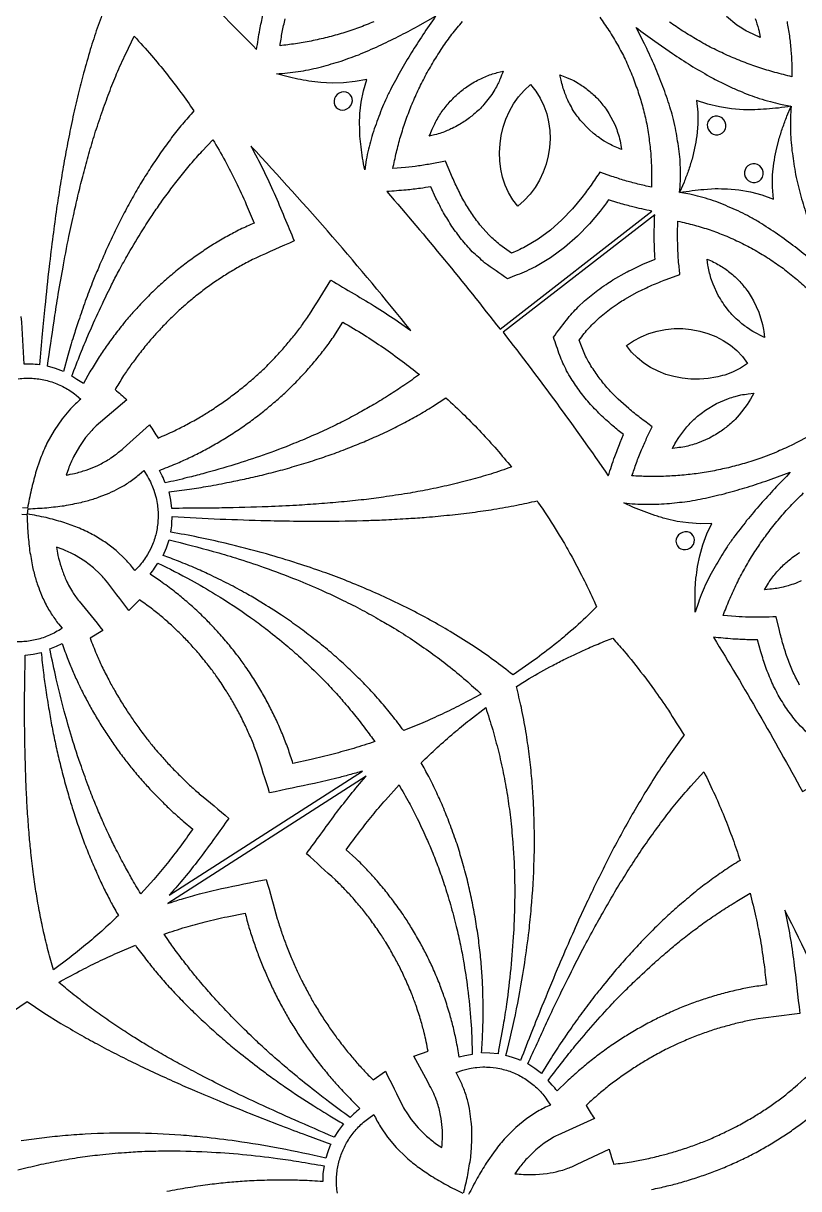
# Model space of a CAD drawing. Extents: x 10 to 990, y 10 to 990.
# Drawn here: x 760.8 to 854.4, y 644.4 to 785 of the extents above; entities that cross this region are included whole.
import ezdxf

# ---------------------------------------------------------------- set-up
doc = ezdxf.new("R2010")
doc.units = 0

msp = doc.modelspace()

# ---------------------------------------------------------------- linework, layer by layer
for points in [[(773.56, 796.8, -0.013282), (788.93, 781.83, -0.001905), (789.32, 784.24, -0.003677), (789.7, 786)], [(770.63, 787.01, 0.001779), (769.68, 784.4, 0.001617), (768.86, 781.82, 0.00286), (768.06, 778.99, 0.00287), (767.4, 776.44, 0.002054), (766.77, 773.73, 0.002594), (766.19, 770.91, 0.002981), (765.66, 768.05, 0.002812), (765.2, 765.29, 0.002342), (764.79, 762.63, 0.002962), (764.35, 759.36, 0.00334), (763.89, 755.61, 0.004419), (763.38, 750.81, 0.004514), (763.07, 747.56, 0.000982), (762.74, 743.81), (762.74, 743.81, 0.012913), (761.71, 743.9), (760.88, 743.9, 0.010894), (760.53, 749.65, 0.010947)], [(810.54, 785.86, 0.002041), (808.99, 783.59, 0.001577), (807.62, 781.47, 0.001976), (806.3, 779.24, 0.001605), (805.08, 776.97, 0.005455), (804.49, 775.74, 0.005902), (804.01, 774.63, 0.001768), (803.13, 772.25, 0.005025), (802.74, 771.02, 0.004159), (802.43, 769.81, 0.004907), (802.17, 768.54), (801.98, 767.34, -0.002751), (801.73, 768.74, -0.003329), (801.54, 770.09), (801.41, 771.38, -0.004722), (801.37, 772.81), (801.41, 774.12), (801.55, 775.5), (801.83, 776.87), (802.22, 778.23), (800.82, 777.96), (799.43, 777.81), (798.05, 777.77), (796.67, 777.85, -0.003807), (795.24, 778.03, -0.003811), (793.9, 778.27, -0.003587), (792.57, 778.58), (791.34, 778.92, 0.005106), (792.68, 779.01, 0.003181), (793.96, 779.18, 0.00532), (795.2, 779.39, 0.004415), (796.45, 779.67, -0.001308), (798.84, 780.34, -0.001078), (801.26, 781.21, 0.001799), (803.69, 782.26, 0.001295), (806.03, 783.4, 0.002113), (808.39, 784.65), (810.54, 785.86)], [(830.34, 785.72, -0.001168), (831.46, 784.14, -0.004458), (832.52, 782.37, -0.001172), (833.42, 780.67, -0.004928), (834.24, 778.77, -0.004478), (834.93, 776.88, -0.001188), (835.51, 775.05, -0.001215), (835.97, 773.11, -0.004659), (836.3, 771.07, -0.005262), (836.52, 769.1, -0.005261), (836.61, 767.13, -0.001052), (836.59, 765.23, -0.002377), (834.93, 765.61, -0.003386), (833.37, 766.03, -0.002275), (831.82, 766.53), (830.37, 767.06, -0.003552), (829.3, 765.48, -0.004682), (828.19, 763.99), (827.04, 762.62), (825.76, 761.28), (824.39, 760.06), (822.92, 758.97), (821.36, 758.03, -0.006589), (820.48, 757.61), (819.7, 757.28), (819.7, 757.28), (818.29, 758.28, 0.001121), (817.01, 759.43), (815.87, 760.71, 0.00111), (814.85, 762.1, 0.001086), (813.93, 763.6, -0.003263), (813.1, 765.22, -0.00206), (812.37, 766.83), (811.74, 768.38, -0.002396), (810.08, 768.05, -0.00332), (808.48, 767.79, -0.00246), (806.9, 767.6), (805.38, 767.48, -0.002996), (805.8, 769.44, -0.002436), (806.3, 771.32, -0.003213), (806.9, 773.2, -0.002916), (807.6, 775.05, -0.003091), (808.4, 776.86, -0.002843), (809.29, 778.63, -0.003537), (810.28, 780.37, -0.003323), (811.36, 782.06, -0.003739), (812.51, 783.67, -0.004022), (813.77, 785.21, -0.004055)], [(849.11, 785.56, -0.013066), (849.51, 784.29, -0.03201), (849.63, 783.79), (849.73, 783.28), (849.73, 783.28), (848.25, 783.95, -0.009523), (847.48, 784.39), (846.88, 784.79), (845.65, 785.81, -0.009569)], [(803.09, 785.18, -0.003103), (801.24, 784.45, -0.002729), (799.36, 783.82, -0.003329), (797.46, 783.29, -0.002784), (795.53, 782.86, -0.002622), (793.61, 782.52, 0.001228), (791.76, 782.28, -0.003312), (792.02, 783.92, -0.003801), (792.38, 785.55, -0.004162)], [(852.95, 785.22, -0.005789), (853.24, 783.48, -0.006047), (853.42, 781.74, -0.005944), (853.53, 780.14), (853.55, 778.55, -0.002495), (851.5, 779.07, -0.002814), (849.56, 779.65, -0.002955), (847.65, 780.34, -0.002636), (845.76, 781.13, -0.002794), (843.92, 782.01, -0.002935), (842.12, 782.99, -0.002478), (840.39, 784.05, 0.001086), (838.77, 785.14, -0.002367)], [(855.91, 756.42, 0.003593), (853.92, 758.02, 0.004188), (851.81, 759.57, 0.004559), (849.62, 760.99, 0.007049), (848.44, 761.66, 0.007924), (847.34, 762.23, 0.00461), (844.98, 763.26, 0.006644), (843.75, 763.71, 0.008101), (842.45, 764.08, 0.007388), (841.24, 764.38), (840.02, 764.6, -0.004712), (841.5, 764.82, -0.004571), (842.92, 764.97), (844.28, 765.06, -0.006573), (845.78, 765.03), (847.13, 764.92), (848.54, 764.69), (849.93, 764.31), (851.3, 763.8), (851.19, 765.25), (851.21, 766.71), (851.36, 768.13, -0.004781), (851.63, 769.62), (851.96, 770.95, -0.003813), (852.42, 772.39, -0.005345), (852.94, 773.8), (853.44, 774.99, 0.004957), (853.36, 773.59, 0.003628), (853.36, 772.25, 0.005063), (853.42, 770.93, 0.004295), (853.55, 769.62, -0.00142), (853.92, 767.1, 0.00338), (854.21, 765.74, 0.003235), (854.53, 764.47, 0.001129), (855.27, 761.95, 0.000888)], [(855.23, 735.02), (853.47, 734.09, -0.00328), (851.59, 733.25), (849.79, 732.55, -0.003133), (847.83, 731.92, -0.003097), (845.9, 731.4, -0.003103), (843.95, 730.99, -0.002729), (841.99, 730.68, -0.003329), (840.03, 730.46, -0.002784), (838.06, 730.35, -0.002622), (836.11, 730.34, 0.001228), (834.24, 730.41, -0.003312), (834.77, 731.98, -0.003801), (835.39, 733.54, -0.004162), (836.01, 734.95), (836.69, 736.33, -0.002248), (835.22, 737.42, -0.003639), (833.84, 738.52), (832.58, 739.65, 0.001103), (831.36, 740.91, -0.004906), (830.27, 742.23, 0.001158), (829.29, 743.67, -0.009257), (828.84, 744.47, -0.007853), (828.46, 745.24, -0.006145), (828.14, 746.04), (827.87, 746.8), (827.87, 746.8, -0.006083), (828.47, 747.58, -0.008381), (829.06, 748.27, -0.009702), (829.74, 748.97), (830.31, 749.5), (831.74, 750.64, -0.009505), (832.67, 751.28, -0.0124), (833.38, 751.73), (834.88, 752.57, -0.004657), (836.63, 753.4, -0.003809), (838.35, 754.1), (840.03, 754.69, -0.003766), (839.85, 756.37, -0.003853), (839.77, 758.05, -0.004019), (839.74, 759.6), (839.78, 761.15, -0.004908), (841.77, 760.66, -0.005088), (843.66, 760.08, -0.001313), (845.46, 759.41, -0.005057), (847.34, 758.56, -0.005342), (849.1, 757.63, -0.00525), (850.82, 756.59, -0.005606), (852.47, 755.45, -0.005024), (854.03, 754.2, -0.001153), (855.48, 752.92, -0.005319)], [(760.16, 742.13, -0.014506), (761.05, 742.2, -0.01563), (761.86, 742.19, -0.016312), (762.66, 742.11, -0.016234), (763.44, 741.96, -0.013517), (764.23, 741.74, -0.017024), (764.99, 741.45, -0.015247), (765.74, 741.09, -0.014156), (766.45, 740.66, -0.01582), (767.14, 740.16), (767.72, 739.67, 0.030241), (766.46, 738.48), (765.45, 737.3), (764.49, 735.9), (763.63, 734.35, 0.019773), (762.86, 732.54), (762.26, 730.77, -0.001346), (761.72, 728.73, -0.001536), (761.28, 726.52), (760.66, 726.56)], [(854.47, 705.17, 0.00111), (853.7, 706.71, 0.001086), (853.04, 708.33, -0.003263), (852.48, 710.07, -0.00206), (852.03, 711.77), (851.66, 713.41, -0.002396), (849.97, 713.36, -0.00332), (848.35, 713.36, -0.00246), (846.76, 713.44), (845.24, 713.57, -0.002996), (845.98, 715.44, -0.002436), (846.78, 717.21, -0.003213), (847.68, 718.96, -0.002916), (848.68, 720.67, -0.003091), (849.77, 722.32, -0.002843), (850.93, 723.92, -0.003537), (852.19, 725.48, -0.003323), (853.53, 726.96, -0.003739), (854.94, 728.36, -0.004022)], [(760.6, 725.78), (761.22, 725.74), (761.22, 725.74, -0.001798), (761.32, 723.5, -0.001618), (761.54, 721.43, 0.00395), (761.89, 719.43, 0.013962), (762.28, 717.92, 0.022357), (762.53, 717.21, 0.008395), (762.97, 716.04, 0.024908), (763.73, 714.48, 0.018664), (764.15, 713.79, 0.018338), (765.02, 712.56), (765.47, 712.03, -0.013227), (764.67, 711.55, -0.014171), (763.93, 711.19, -0.013457), (763.17, 710.9, -0.015303), (762.4, 710.67, -0.012509), (761.61, 710.51, -0.016089), (760.82, 710.42, -0.014355), (760.05, 710.39, -0.014405)], [(854.67, 717.74, -0.010428), (853.96, 717.44, -0.013033), (853.09, 717.16, -0.012724), (852.47, 716.99, -0.010266), (851.73, 716.85, -0.011015), (850.88, 716.74), (850.22, 716.69), (850.22, 716.69, -0.010425), (850.7, 717.48, -0.01065), (851.11, 718.08, -0.008745), (851.6, 718.69, -0.009786), (852.12, 719.26, -0.00857), (852.67, 719.8, -0.010135), (853.25, 720.3, -0.01156), (853.92, 720.8, -0.010575), (854.5, 721.19, -0.009307)], [(864.93, 651.27, 0.018607), (852.69, 678.04, -0.005996), (853.31, 674.91, -0.005207), (853.78, 671.77, -0.004237), (854.48, 665.59, 0.004014), (849.45, 664.92, 0.007907), (847.76, 664.59, 0.007826), (846.15, 664.2, 0.007214), (844.56, 663.75, 0.007873), (842.99, 663.23, 0.007936), (841.44, 662.64, 0.008056), (839.82, 661.94, 0.005574), (838.49, 661.32, 0.006549), (836.94, 660.49, 0.00639), (835.48, 659.64, 0.004993), (834.15, 658.8, 0.005914), (832.7, 657.79, 0.007217), (831.36, 656.79, 0.004612), (830.15, 655.79, 0.005145), (828.83, 654.61), (828.69, 654.48, -0.00148), (829.7, 652.9), (825.27, 650.92, 0.022814), (824.61, 650.55), (823.65, 649.94), (822.62, 649.12), (821.57, 648.1, 0.02108), (820.58, 646.91), (820.11, 646.25, 0.008883), (821.13, 646.16, 0.023664), (822.6, 646.16), (824, 646.28, 0.026481), (825.45, 646.58, 0.025679), (826.31, 646.84, 0.028972), (827.62, 647.4), (831.47, 649.22, -0.001432), (832.02, 647.4, 0.010632), (834.18, 647.7, 0.004481), (835.82, 648, 0.007066), (837.65, 648.43, 0.005186), (839.08, 648.81, 0.006127), (840.78, 649.35, 0.006706), (842.37, 649.92, 0.007507), (843.93, 650.55, 0.008042), (845.54, 651.29, 0.005953), (846.86, 651.94, 0.007783), (848.48, 652.85, 0.008158), (849.82, 653.67, 0.006967), (851.21, 654.6, 0.005783), (852.47, 655.52, 0.005342), (853.74, 656.55, 0.001827), (857.39, 659.79, -0.005649)], [(758.7, 665.31), (761.23, 667.03), (763.27, 665.66), (765.32, 664.37, 0.002069), (767.59, 663.05, 0.002167), (769.67, 661.9, 0.002526), (771.97, 660.69, 0.00297), (774.32, 659.53, 0.003298), (776.72, 658.39, 0.003607), (779.14, 657.29, 0.003765), (781.43, 656.28, 0.003417), (784.51, 654.99, 0.006671), (791.86, 652.07, 0.004045), (794.94, 650.9), (797.88, 649.81), (797.88, 649.81, 0.01132), (797.51, 648.88), (797.27, 648.12, 0.011081), (791.77, 649.3, 0.010933), (786.48, 650.17, 0.008787), (782.44, 650.66, 0.008188), (779.79, 650.89, 0.013135), (774.11, 651.15, 0.01632), (768.25, 651.02, 0.006818), (765.51, 650.81, 0.006322), (763.01, 650.55, 0.006093), (760.52, 650.2, 0.006314)], [(813.93, 643.94, 0.001692), (814.44, 646.13, 0.001578), (814.77, 648.21, 0.00721), (814.92, 650.26, 0.016133), (814.9, 651.75, 0.028005), (814.83, 652.51), (814.68, 653.78, 0.01668), (814.37, 655.17, 0.03597), (813.87, 656.66, 0.026215), (813.27, 657.99), (813.02, 658.47), (813.81, 658.75), (814.62, 658.95, -0.013576), (815.52, 659.08), (816.24, 659.13, -0.01292), (817.14, 659.1), (817.84, 659.03, -0.014506), (818.71, 658.84, -0.01563), (819.49, 658.6, -0.016312), (820.23, 658.3, -0.016234), (820.94, 657.94, -0.013517), (821.63, 657.5, -0.017024), (822.28, 657.01, -0.015247), (822.9, 656.46, -0.014156), (823.46, 655.85, -0.01582), (823.98, 655.17), (824.4, 654.53, 0.030241), (822.85, 653.75), (821.55, 652.91), (820.23, 651.83), (818.97, 650.59, 0.019773), (817.72, 649.07), (816.65, 647.54, -0.001346), (815.56, 645.73, -0.001536), (814.51, 643.73)], [(836.61, 644.35, 0.005033), (838.49, 644.77, 0.004428), (840.16, 645.2, 0.005616), (841.98, 645.76, 0.006197), (843.7, 646.36, 0.006927), (845.39, 647.02, 0.00592), (847.05, 647.75, 0.005209), (848.59, 648.49, 0.005753), (850.26, 649.4, 0.007337), (851.8, 650.33, 0.006676), (853.32, 651.32, 0.00561), (854.7, 652.31, 0.005107), (856.1, 653.42), (857.37, 654.53, -0.005934), (859.38, 652.34, -0.006201), (861.18, 650.22, -0.006157), (862.91, 648, -0.001433), (864.45, 645.87, -0.004673), (862.27, 645.13, -0.005235), (860.28, 644.52, -0.00511), (858.15, 643.95, -0.005448)], [(798.69, 643.91, -0.012983), (798.59, 644.77, -0.016563), (798.57, 645.54, -0.012436), (798.62, 646.32, -0.016938), (798.73, 647.08, -0.014496), (798.9, 647.83, -0.014488), (799.15, 648.58, -0.014986), (799.45, 649.29, -0.014973), (799.8, 649.98, -0.012659), (800.23, 650.65, -0.015178), (800.7, 651.29, -0.014557), (801.24, 651.89, -0.013279), (801.82, 652.45, -0.014329), (802.47, 652.97), (803.09, 653.39, 0.029241), (803.88, 651.91), (804.72, 650.66), (805.78, 649.4), (807.02, 648.19, 0.019633), (808.52, 646.99, -0.001355), (810.04, 645.95, -0.001608), (811.84, 644.9, -0.001705), (813.84, 643.89)], [(760.13, 646.71, -0.005156), (762.64, 647.32, -0.005656), (765.09, 647.82, -0.006355), (767.63, 648.24, -0.005556), (770.01, 648.54, -0.007159), (772.98, 648.81, -0.007503), (775.09, 648.94, -0.007235), (777.78, 649, -0.014763), (782.97, 648.89, -0.02071), (791.46, 648.1, -0.009163), (794.02, 647.71, -0.002264), (797.07, 647.2), (797.07, 647.2), (796.94, 646.26), (796.91, 645.31, 0.006487), (794.39, 645.44, 0.006033), (792.26, 645.49, 0.007926), (789.53, 645.44, 0.009944), (787.2, 645.32, 0.01011), (785.16, 645.15, 0.008723), (783.04, 644.91, 0.008714), (780.65, 644.55, 0.009651), (778.09, 644.09, 0.011811)]]:
    msp.add_lwpolyline(points, format="xyb")
for points in [[(834.76, 784.48, 0.00127), (837, 782.83), (839.11, 781.37, 0.001518), (841.32, 779.93, 0.001719), (843.58, 778.59, 0.005816), (844.95, 777.88, 0.004963), (845.93, 777.4, 0.004373), (847.2, 776.84, 0.006951), (848.48, 776.34, 0.00627), (849.6, 775.94, 0.005509), (850.94, 775.55, 0.005433), (852.16, 775.24), (853.42, 774.99, -0.003399), (851.93, 774.78, -0.004054), (850.49, 774.65, -0.004482), (849.05, 774.58), (847.68, 774.58), (846.24, 774.68), (844.81, 774.91), (843.41, 775.24), (842.02, 775.7), (842.17, 774.26), (842.19, 772.82), (842.06, 771.41, -0.006218), (841.8, 769.92), (841.49, 768.61, -0.004965), (841.03, 767.18, -0.004544), (840.52, 765.84), (839.99, 764.6, 0.006063), (840.09, 765.97, 0.006189), (840.1, 767.3, 0.006796), (840.04, 768.58, 0.005808), (839.9, 769.87, 0.001454), (839.49, 772.34, 0.007169), (839.16, 773.73, 0.00603), (838.82, 774.92, 0.004313), (837.98, 777.39, 0.003675), (837, 779.81, 0.004535), (835.87, 782.26, 0.00168), (834.76, 784.48)], [(765.62, 743.02), (764.67, 743.38), (763.69, 743.65, 0.001608), (764.48, 749.07, -0.003988), (764.93, 751.91, -0.003954), (765.53, 755.36, -0.006998), (766.28, 759.3, -0.003845), (766.9, 762.15, -0.004721), (767.44, 764.49, -0.003852), (768.03, 766.83, -0.002457), (768.68, 769.25, -0.001429), (769.4, 771.65, -0.002872), (770.25, 774.2, -0.003184), (771.13, 776.62, -0.002728), (772.04, 778.92, -0.003427), (773.13, 781.33), (774.16, 783.44, -0.005532), (776.25, 781.11, -0.00429), (778.04, 778.96, -0.004533), (779.78, 776.67, -0.001896), (781.37, 774.43, 0.00321), (779.97, 772.82, 0.003535), (778.68, 771.21, 0.003076), (777.43, 769.5, 0.004701), (776.18, 767.65, 0.004657), (775.03, 765.82, 0.004468), (773.92, 763.91, 0.004461), (772.82, 761.88, 0.004203), (771.85, 759.95, 0.003865), (770.89, 757.91, 0.00486), (769.75, 755.27, 0.005987), (769.1, 753.71, 0.004128), (768.26, 751.47, 0.004616), (767.45, 749.11, 0.004162), (766.82, 747.21, 0.003945), (766.15, 744.93), (765.62, 743.02)], [(809.78, 771.38, -0.010425), (810.13, 772.23, -0.01065), (810.43, 772.89, -0.008745), (810.81, 773.58, -0.009786), (811.22, 774.23, -0.00857), (811.68, 774.85, -0.010135), (812.17, 775.44, -0.01156), (812.75, 776.04, -0.010575), (813.26, 776.52, -0.009307), (813.85, 777, -0.008306), (814.47, 777.46), (815.05, 777.83, -0.009335), (815.8, 778.23, -0.025184), (817.24, 778.83, -0.008899), (817.98, 779.05), (818.69, 779.21, -0.011444), (818.32, 778.28, -0.013689), (818.06, 777.69, -0.010317), (817.69, 777), (817.31, 776.41), (816.37, 775.19, -0.010614), (815.79, 774.58, -0.012356), (815.17, 774.03, -0.010562), (814.63, 773.59, -0.008612), (814, 773.14, -0.010428), (813.34, 772.74, -0.013033), (812.53, 772.32, -0.012724), (811.95, 772.05, -0.010266), (811.24, 771.78, -0.011015), (810.42, 771.54), (809.78, 771.38)], [(832.99, 769.79, -0.006926), (832.2, 770.11, -0.010114), (831.49, 770.45), (830.89, 770.79, -0.009923), (830.14, 771.3, -0.011977), (829.59, 771.72), (829.07, 772.17), (828.03, 773.27, -0.010967), (827.51, 773.97), (827.15, 774.49, -0.011773), (826.7, 775.33, -0.012329), (826.42, 775.88, -0.009134), (826.14, 776.59, -0.010552), (825.89, 777.32, -0.011043), (825.69, 778.14), (825.55, 778.79, -0.007447), (826.35, 778.48), (827.01, 778.19, -0.010234), (827.8, 777.74, -0.010885), (828.38, 777.36, -0.011944), (829, 776.91, -0.009267), (829.57, 776.41, -0.011304), (830.12, 775.87, -0.010564), (830.61, 775.3, -0.013191), (831.11, 774.63), (831.45, 774.12), (832.17, 772.78, -0.010593), (832.47, 772), (832.68, 771.32, -0.01305), (832.9, 770.3), (832.99, 769.79)], [(768.02, 741.54, 0.010097), (767.25, 742.05), (766.62, 742.43, -0.004617), (767.69, 745.19, -0.008856), (768.57, 747.3, -0.015247), (771.43, 753.45, -0.009138), (772.26, 755.05, -0.009201), (773.28, 756.88, -0.011271), (774.96, 759.71, -0.00678), (776.21, 761.64, -0.007377), (777.21, 763.13, -0.005415), (778.44, 764.82, -0.005542), (779.65, 766.4, -0.004706), (780.97, 768.01, -0.005268), (782.36, 769.59), (783.66, 770.96, -0.004465), (785.13, 768.4, -0.004641), (786.43, 765.89, -0.00635), (787.69, 763.16, -0.001846), (788.65, 760.91, 0.005409), (786.95, 760.13, 0.004903), (785.38, 759.3, 0.007337), (783.75, 758.35, 0.006988), (782.25, 757.37, 0.007464), (780.8, 756.35, 0.007357), (779.38, 755.25, 0.007559), (777.93, 754.02, 0.005081), (776.73, 752.94, 0.006042), (775.39, 751.6, 0.005907), (774.15, 750.27, 0.004508), (773.03, 748.98, 0.005419), (771.85, 747.48, 0.00663), (770.78, 746.01, 0.004092), (769.82, 744.58, 0.004762), (768.82, 742.95), (768.02, 741.54)], [(807.53, 747.96, 0.018607), (788.24, 770.19, -0.005996), (789.72, 767.37, -0.005207), (791.06, 764.49, -0.004237), (793.47, 758.75, 0.004014), (788.83, 756.69, 0.007907), (787.3, 755.9, 0.007826), (785.87, 755.07, 0.007214), (784.47, 754.19, 0.007873), (783.11, 753.25, 0.007936), (781.79, 752.25, 0.008056), (780.43, 751.12, 0.005574), (779.33, 750.15, 0.006549), (778.07, 748.91, 0.00639), (776.92, 747.69, 0.004993), (775.88, 746.51, 0.005914), (774.77, 745.14, 0.007217), (773.77, 743.79, 0.004612), (772.88, 742.5, 0.005145), (771.95, 740.99), (771.85, 740.83, -0.00148), (773.27, 739.6), (769.58, 736.44, 0.022814), (769.04, 735.9), (768.3, 735.05), (767.54, 733.97), (766.82, 732.7, 0.02108), (766.21, 731.28), (765.94, 730.51, 0.008883), (766.95, 730.71, 0.023664), (768.36, 731.12), (769.67, 731.64, 0.026481), (770.98, 732.33, 0.025679), (771.72, 732.83, 0.028972), (772.82, 733.73), (776.01, 736.56, -0.001432), (777.04, 734.97, 0.010632), (779.03, 735.86, 0.004481), (780.52, 736.61, 0.007066), (782.16, 737.54, 0.005186), (783.42, 738.31, 0.006127), (784.9, 739.31, 0.006706), (786.26, 740.3, 0.007507), (787.58, 741.35, 0.008042), (788.93, 742.51, 0.005953), (790, 743.5, 0.007783), (791.3, 744.84, 0.008158), (792.36, 746.01, 0.006967), (793.42, 747.29, 0.005783), (794.37, 748.52, 0.005342), (795.3, 749.87, 0.001827), (797.89, 754.01, -0.005649), (803.5, 750.68, -0.006061), (806.05, 749.01), (807.53, 747.96)], [(804.66, 764.7, -0.013094), (818.31, 748.1), (836.62, 762.33, -0.000937), (834.2, 762.89, -0.002796), (832.52, 763.35), (831.42, 763.7, -0.004801), (830.38, 762.32), (829.11, 760.81), (827.66, 759.32), (826.11, 757.95), (824.4, 756.7), (822.59, 755.64, -0.005631), (821.52, 755.12, 0.000825), (819.21, 754.16, 0.002062), (816.45, 756.11, 0.001351), (814.97, 757.45, 0.001077), (813.65, 758.93, 0.001279), (812.51, 760.49, 0.001112), (811.49, 762.15, -0.002624), (810.58, 763.91), (809.96, 765.28, -0.004239), (808.7, 765.08, -0.002406), (806.99, 764.88, 0.00144), (804.66, 764.7)], [(836.98, 761.9), (818.69, 747.73, -0.013282), (831.38, 730.43, -0.001905), (832.16, 732.74, -0.003677), (832.82, 734.42), (833.23, 735.39, -0.003745), (831.95, 736.42, 0.001114), (830.57, 737.65, 0.001349), (829.23, 739.03, -0.004855), (827.98, 740.54, 0.001333), (826.9, 742.14, -0.007078), (826.35, 743.09, -0.007069), (825.91, 744.02, -0.006348), (825.52, 744.95, 0.001644), (824.76, 747.13, -0.002175), (826.32, 749.2, -0.007314), (827.02, 750.03, -0.005317), (827.76, 750.81), (828.52, 751.52), (830.11, 752.81, -0.006968), (831.11, 753.51, -0.006765), (831.93, 754.04), (833.64, 755.01, -0.004349), (835.54, 755.93), (837.02, 756.54, -0.004631), (836.95, 757.88, -0.003391), (836.91, 759.55, 0.001505), (836.98, 761.9)], [(843.32, 756.55, -0.008917), (844.09, 756.2, -0.009991), (844.79, 755.82, -0.010063), (845.44, 755.41, -0.011836), (846.06, 754.95, -0.011927), (846.69, 754.41), (847.14, 753.99, -0.011214), (848.12, 752.83, -0.012497), (848.64, 752.02), (848.92, 751.54), (849.54, 750.15), (849.98, 748.68, -0.010371), (850.14, 747.84), (850.22, 747.12), (848.82, 747.84, -0.009634), (848.12, 748.3, -0.009046), (847.51, 748.76, -0.013189), (846.83, 749.36), (846.43, 749.74, -0.007543), (845.88, 750.36), (845.47, 750.89, -0.01208), (844.91, 751.75), (844.66, 752.16), (844.03, 753.54), (843.77, 754.27, -0.009064), (843.56, 755.07, -0.008391), (843.41, 755.84), (843.32, 756.55)], [(777.9, 729.56, 0.013576), (777.55, 730.41), (777.22, 731.07, 0.005551), (779.18, 731.87, 0.006908), (780.76, 732.58, 0.004239), (782.31, 733.34, 0.005033), (783.99, 734.27, 0.004428), (785.47, 735.15, 0.005616), (787.07, 736.2, 0.006197), (788.55, 737.26, 0.006927), (789.98, 738.37, 0.00592), (791.37, 739.54, 0.005209), (792.64, 740.69, 0.005753), (793.98, 742.03, 0.007337), (795.2, 743.35, 0.006676), (796.37, 744.73, 0.00561), (797.42, 746.07, 0.005107), (798.45, 747.53), (799.36, 748.95, -0.005934), (801.9, 747.42, -0.006201), (804.23, 745.89, -0.006157), (806.51, 744.25, -0.001433), (808.59, 742.64, -0.004673), (806.71, 741.32, -0.005235), (804.97, 740.17, -0.00511), (803.08, 739.02, -0.005448), (801.36, 738.04, -0.005464), (799.42, 737.01, -0.004852), (797.61, 736.12, -0.00541), (795.53, 735.19, -0.006478), (793.4, 734.3, -0.012795), (789.72, 732.9, -0.00468), (786.29, 731.78, -0.008037), (782.45, 730.67, -0.007944), (780.61, 730.2, -0.003604), (777.9, 729.56)], [(833.58, 746.12), (834.43, 746.72), (835.35, 747.2), (836.29, 747.59), (837.28, 747.88), (838.3, 748.08), (839.33, 748.18), (840.36, 748.17), (841.39, 748.07), (842.41, 747.87), (843.4, 747.59), (844.36, 747.21), (845.25, 746.73), (846.11, 746.17), (846.88, 745.53), (847.59, 744.8), (848.19, 743.98), (847.32, 743.4), (846.39, 742.94), (845.43, 742.58, -0.007354), (844.35, 742.31), (843.42, 742.14), (842.38, 742.06), (841.34, 742.08), (840.31, 742.19), (839.31, 742.39), (838.33, 742.66), (837.38, 743.03), (836.49, 743.49), (835.65, 744.02), (834.89, 744.64), (834.18, 745.33), (833.58, 746.12)], [(778.72, 726.49), (778.59, 727.49), (778.36, 728.49, 0.002304), (780.83, 728.81, 0.003428), (783.1, 729.17, 0.004353), (785.66, 729.66, 0.004721), (787.71, 730.08, 0.003596), (789.86, 730.58, 0.003441), (792.08, 731.16, 0.004352), (794.37, 731.82, 0.004436), (796.53, 732.51, 0.004644), (798.57, 733.22, 0.004639), (800.74, 734.06, 0.00308), (802.6, 734.83, 0.004276), (804.68, 735.78, 0.004682), (806.59, 736.74, 0.003651), (808.37, 737.7, 0.003692), (810.15, 738.77), (811.78, 739.84, -0.005953), (814.02, 737.72, -0.005921), (816.05, 735.65, -0.004299), (817.91, 733.6, -0.001872), (819.7, 731.48, -0.002568), (817.19, 730.63, -0.001993), (814.73, 729.93, -0.001893), (812.22, 729.3, -0.003056), (809.61, 728.74, -0.001519), (807.15, 728.29, -0.002941), (804.26, 727.86, -0.003489), (801.88, 727.54, -0.002763), (799.17, 727.27, -0.003137), (796.45, 727.04, -0.003759), (793.74, 726.86, -0.004156), (790.32, 726.7, -0.006291), (784.72, 726.54, -0.006343), (782.22, 726.51, 0.002354), (778.72, 726.49)], [(839.12, 733.72, -0.009172), (839.52, 734.47), (839.9, 735.06), (840.84, 736.31, -0.010229), (841.41, 736.92, -0.011643), (842.03, 737.49, -0.010333), (842.57, 737.94), (843.13, 738.35), (844.44, 739.13), (845.87, 739.74, -0.009735), (846.68, 740), (847.37, 740.17, -0.010506), (848.27, 740.31), (848.93, 740.38), (848.56, 739.68), (848.14, 739.01), (847.19, 737.77), (846.68, 737.21, -0.011416), (846.01, 736.6, -0.010526), (845.46, 736.15, -0.010041), (844.84, 735.71, -0.012536), (844.12, 735.27), (843.58, 734.98), (842.16, 734.36, -0.008639), (841.36, 734.11, -0.011056), (840.6, 733.93, -0.012065), (839.68, 733.79), (839.12, 733.72)], [(761.35, 726.43, -0.001625), (763.61, 726.57, -0.001479), (765.72, 726.82, 0.004329), (767.75, 727.22, 0.014144), (769.2, 727.62, 0.027527), (769.93, 727.87), (771.13, 728.34, 0.015143), (772.32, 728.92, 0.030674), (773.52, 729.64, 0.019293), (774.77, 730.57), (775.32, 731.05), (775.78, 730.32, -0.014059), (776.21, 729.47, -0.015058), (776.52, 728.7), (776.75, 727.99, -0.012089), (776.93, 727.1, -0.016387), (777.03, 726.29, -0.014856), (777.05, 725.48, -0.015861), (777, 724.66, -0.015452), (776.89, 723.88, -0.015854), (776.7, 723.09, -0.014018), (776.44, 722.32), (776.17, 721.66), (775.78, 720.94, -0.013395), (775.28, 720.19, -0.015353), (774.75, 719.54), (774.24, 719, 0.030731), (773.11, 720.33), (771.98, 721.41), (770.62, 722.44, 0.00145), (769.1, 723.36, 0.022213), (767.32, 724.19, 0.001577), (765.56, 724.83, 0.001614), (763.52, 725.38, 0.001806), (761.3, 725.82), (761.35, 726.43)], [(853.35, 730.85, 0.002041), (851.46, 728.87, 0.001577), (849.75, 727, 0.001976), (848.08, 725.02, 0.001605), (846.51, 722.98, 0.005455), (845.72, 721.86, 0.005902), (845.07, 720.85, 0.001768), (843.8, 718.64, 0.005025), (843.22, 717.5, 0.004159), (842.71, 716.35, 0.004907), (842.25, 715.14), (841.87, 713.99, -0.002751), (841.85, 715.41, -0.003329), (841.88, 716.77), (841.96, 718.07, -0.004722), (842.16, 719.48), (842.42, 720.78), (842.78, 722.11), (843.28, 723.41), (843.89, 724.69), (842.46, 724.65), (841.07, 724.74), (839.7, 724.93), (838.36, 725.23, -0.003807), (836.98, 725.64, -0.003811), (835.69, 726.1, -0.003587), (834.44, 726.62), (833.27, 727.16, 0.005106), (834.61, 727.03, 0.003181), (835.9, 726.99, 0.00532), (837.16, 726.99, 0.004415), (838.44, 727.07, -0.001308), (840.91, 727.32, -0.001078), (843.43, 727.79, 0.001799), (846.01, 728.43, 0.001295), (848.5, 729.16, 0.002113), (851.03, 730.01), (853.35, 730.85)], [(778.58, 723.63, 0.012729), (778.71, 724.66), (778.76, 725.5, 0.002439), (784.52, 725.21, 0.002903), (790.15, 725.03, 0.003222), (793.84, 724.96, 0.006232), (796.74, 724.95, 0.006828), (802.47, 725.05, 0.009543), (804.57, 725.13, 0.005116), (807.26, 725.28, 0.003247), (809.45, 725.43, 0.001977), (812.22, 725.69, 0.002516), (814.97, 726.01, 0.001814), (817.58, 726.38, 0.003), (820.34, 726.88, -0.001194), (822.78, 727.39, -0.007783), (823.99, 725.61, -0.010186), (825.94, 722.49, -0.010067), (827.01, 720.59, -0.005437), (828.51, 717.74, -0.009944), (829.66, 715.3), (829.96, 714.62, -0.006831), (828.67, 713.35, -0.011075), (826.19, 711.12, -0.0096), (824.84, 710.03, -0.003502), (822.49, 708.22), (819.88, 706.41, 0.004732), (817.54, 708.2, 0.004578), (815.19, 709.83, 0.006073), (812.6, 711.46, 0.006043), (810.21, 712.85, 0.005552), (807.67, 714.21, 0.006165), (805, 715.52, 0.006575), (802.28, 716.73, 0.006989), (799.53, 717.86, 0.00679), (796.95, 718.82, 0.007494), (793.88, 719.86, 0.008733), (790.12, 721, 0.011548), (785.12, 722.29, 0.009041), (781.9, 723, 0.00563), (778.58, 723.63)], [(777.65, 720.82), (778.05, 721.74), (778.37, 722.7, -0.006383), (783.71, 721.31, -0.007616), (786.4, 720.52, -0.008793), (789.85, 719.37, -0.012784), (793.76, 717.9, -0.008758), (796.77, 716.61, -0.01022), (799.38, 715.4, -0.011465), (801.67, 714.23, -0.011265), (803.85, 713.03, -0.008553), (805.55, 712.04, -0.005903), (807.73, 710.65, -0.005714), (809.95, 709.11, -0.00499), (812.03, 707.56, -0.005778), (814.18, 705.77, -0.00183), (816.04, 704.1, -0.003888), (813.58, 702.79, -0.002586), (811.33, 701.68, -0.002473), (808.98, 700.63), (806.69, 699.69, 0.006451), (805.27, 701.55, 0.007121), (803.89, 703.21, 0.006916), (802.4, 704.84, 0.006573), (800.84, 706.43, 0.006394), (799.21, 707.96, 0.006448), (797.48, 709.47, 0.00672), (795.61, 710.96, 0.006174), (793.84, 712.29, 0.006119), (791.93, 713.62, 0.00804), (789.45, 715.18, 0.009371), (787.88, 716.12, 0.007075), (785.83, 717.23, 0.008307), (783.48, 718.39, 0.008512), (781.64, 719.24, 0.007205), (779.51, 720.12, 0.001455), (777.65, 720.82)], [(764.78, 721.81, 0.009254), (764.96, 720.83, 0.023689), (765.33, 719.44, 0.007317), (765.84, 718.07, 0.03906), (766.7, 716.41, 0.024226), (767.5, 715.31, -0.0034), (770.39, 711.78), (768.83, 710.86, 0.009813), (769.61, 708.91, 0.003804), (770.27, 707.43, 0.005909), (771.09, 705.81, 0.007353), (771.82, 704.47, 0.006837), (772.71, 703, 0.007508), (773.59, 701.62, 0.006454), (774.46, 700.36, 0.006508), (775.48, 698.98, 0.004709), (776.36, 697.87, 0.006933), (777.6, 696.44, 0.00849), (778.62, 695.32, 0.008178), (779.82, 694.11, 0.008034), (780.84, 693.13, 0.006278), (782.02, 692.08, -0.003516), (785.57, 689.11, -0.00419), (782.13, 684.36, -0.005629), (780.44, 682.22, -0.005368), (778.74, 680.23), (778.38, 679.84), (801.72, 694.81, -0.008968), (800.12, 694.36, -0.007036), (798.62, 693.96, -0.003449), (795.92, 693.33, 0.002665), (790.5, 692.18, 0.005626), (788.96, 696.96, 0.008121), (788.34, 698.57, 0.007943), (787.67, 700.08, 0.009382), (786.89, 701.66, 0.010236), (786.09, 703.12, 0.008606), (785.28, 704.46, 0.009666), (784.24, 706.03, 0.009738), (783.37, 707.22, 0.009397), (782.26, 708.61, 0.009423), (781.15, 709.89, 0.009505), (780.07, 711.04, 0.009298), (778.79, 712.27, 0.008749), (777.61, 713.32, 0.00622), (776.39, 714.31, 0.006975), (774.95, 715.36), (774.79, 715.47), (773.53, 714.17, 0.003495), (770.59, 717.99, 0.023156), (770.07, 718.54), (769.26, 719.32), (768.2, 720.12), (766.97, 720.88, 0.022773), (765.57, 721.52), (764.78, 721.81)], [(776.07, 718.56, 0.010688), (776.62, 719.28), (777.02, 719.88, -0.013669), (781.02, 717.85, -0.009082), (783.98, 716.12, -0.01806), (788.21, 713.34, -0.007865), (790.01, 712.01, -0.009347), (792.25, 710.2, -0.012086), (793.99, 708.7, -0.014767), (796.48, 706.34, -0.008546), (798.07, 704.69, -0.008385), (799.36, 703.25, -0.00696), (800.76, 701.59, -0.007679), (802.09, 699.87, -0.001427), (803.2, 698.36, -0.00188), (800.65, 697.55, -0.002088), (798.18, 696.86, -0.00349), (795.51, 696.21), (793.32, 695.73, 0.005659), (792.73, 697.52, 0.007605), (792.04, 699.29, 0.007902), (791.32, 700.94, 0.007255), (790.52, 702.56, 0.007923), (789.66, 704.15, 0.007769), (788.72, 705.72, 0.007983), (787.65, 707.33, 0.00599), (786.69, 708.66, 0.006984), (785.49, 710.17, 0.008563), (784.22, 711.63, 0.005847), (783.1, 712.83, 0.006695), (781.7, 714.18, 0.008206), (780.33, 715.4, 0.005708), (778.98, 716.5, 0.008185), (777.34, 717.7), (776.07, 718.56)], [(763.97, 709.56, 0.012138), (764.8, 709.88), (765.45, 710.19, 0.005001), (766.16, 708.29, 0.006212), (766.79, 706.75, 0.003557), (767.48, 705.24, 0.005543), (768.35, 703.51, 0.006624), (769.14, 702.07, 0.004788), (770.03, 700.57, 0.004878), (770.96, 699.11, 0.005705), (771.95, 697.68, 0.006078), (773.03, 696.21, 0.003916), (773.99, 695, 0.005686), (775.24, 693.54, 0.006082), (776.34, 692.34, 0.006358), (777.61, 691.05, 0.003909), (778.71, 689.98, 0.005476), (780.06, 688.79), (781.23, 687.82, -0.005367), (779.67, 685.65, -0.005693), (778.13, 683.67, -0.005725), (776.52, 681.75), (774.95, 680.02, -0.004277), (773.81, 681.95, -0.004129), (772.9, 683.58, -0.004992), (771.87, 685.57, -0.006475), (771.09, 687.16, -0.00563), (770.24, 689.04, -0.005587), (769.5, 690.77, -0.005989), (768.68, 692.86, -0.007015), (767.78, 695.35, -0.014148), (766.64, 698.86, -0.007347), (765.72, 702.05, -0.006808), (764.75, 705.93, -0.003685), (764.01, 709.38), (763.97, 709.56)], [(820.79, 659.92, 0.012913), (819.83, 660.28), (819.03, 660.52, 0.010894), (820.31, 666.13, 0.010947), (821.29, 671.68, 0.008711), (821.81, 675.55, 0.009795), (822.09, 678.26, 0.014543), (822.43, 684.14, 0.01213), (822.46, 686.38, 0.009439), (822.41, 689.54, 0.011203), (822.3, 691.78, 0.007523), (822.12, 694.24, 0.005406), (821.83, 696.86, 0.004566), (821.44, 699.57, 0.005879), (820.89, 702.46, 0.001977), (820.31, 705.01, -0.00597), (821.84, 705.96, -0.008679), (824.67, 707.56, -0.008318), (826.21, 708.35, -0.002868), (828.98, 709.64, -0.008584), (830.84, 710.42), (831.91, 710.83, -0.006664), (833.24, 709.33, -0.010791), (835.57, 706.43, -0.009835), (836.86, 704.69, -0.004728), (838.63, 702.15, -0.002396), (840.52, 699.14, 0.001779), (838.88, 696.9, 0.001617), (837.36, 694.66, 0.00286), (835.8, 692.17, 0.00287), (834.45, 689.9, 0.002054), (833.09, 687.49, 0.002594), (831.73, 684.94, 0.002981), (830.42, 682.35, 0.002812), (829.2, 679.83, 0.002342), (828.05, 677.39, 0.002962), (826.71, 674.38, 0.00334), (825.22, 670.91, 0.004419), (823.37, 666.44, 0.004514), (822.16, 663.42, 0.000982), (820.79, 659.92)], [(844.08, 710.95, -0.013094), (854.81, 692.33), (875.21, 703.34, -0.000937), (872.91, 704.3, -0.002796), (871.33, 705.03), (870.31, 705.55, -0.004801), (869.05, 704.36), (867.55, 703.08), (865.88, 701.85), (864.12, 700.75), (862.23, 699.81), (860.27, 699.05, -0.005631), (859.13, 698.72, 0.000825), (856.69, 698.16, 0.002062), (854.29, 700.53, 0.001351), (853.05, 702.1, 0.001077), (851.99, 703.77, 0.001279), (851.12, 705.5, 0.001112), (850.39, 707.3, -0.002624), (849.79, 709.19), (849.4, 710.64, -0.004239), (848.12, 710.65, -0.002406), (846.4, 710.74, 0.00144), (844.08, 710.95)], [(761, 708.79), (761.96, 708.92), (762.93, 709.13, 0.002963), (763.2, 706.67, 0.003454), (763.48, 704.6, 0.003922), (763.88, 702.15, 0.00529), (764.24, 700.11, 0.004786), (764.66, 698.08, 0.004159), (765.14, 695.98, 0.004761), (765.69, 693.82, 0.005523), (766.29, 691.69, 0.004314), (766.82, 689.95, 0.003994), (767.51, 687.88, 0.004657), (768.18, 686.05, 0.00479), (768.96, 684.09, 0.005365), (769.75, 682.27, 0.005062), (770.54, 680.57, 0.002571), (771.38, 678.94, -0.001503), (772.25, 677.38, -0.004824), (770.24, 675.52, -0.00473), (768.3, 673.85, -0.004779), (766.31, 672.25), (764.43, 670.83, -0.001428), (763.78, 673.12, -0.002861), (763.22, 675.44, -0.003199), (762.75, 677.72, -0.002504), (762.35, 680.01, -0.003041), (762.01, 682.35, -0.003314), (761.7, 684.98, -0.003368), (761.49, 687.08, -0.002937), (761.3, 689.67, -0.003785), (761.15, 692.27, -0.004723), (761.05, 694.79, -0.008505), (760.93, 702.89, -0.006168), (760.96, 705.55, 0.002583), (761, 708.79)], [(818.07, 660.71), (817.08, 660.81), (816.08, 660.82, 0.006887), (816.23, 663.4, 0.00639), (816.28, 665.6, 0.007628), (816.24, 668.21, 0.008197), (816.13, 670.42, 0.008055), (815.94, 672.64, 0.007534), (815.66, 674.94, 0.006855), (815.3, 677.23, 0.006797), (814.86, 679.49, 0.006392), (814.38, 681.64, 0.006441), (813.75, 683.95, 0.006989), (813.12, 686.02, 0.007297), (812.33, 688.23, 0.007473), (811.52, 690.29, 0.007664), (810.67, 692.2, 0.007518), (809.72, 694.14, 0.001404), (808.8, 695.82, -0.002097), (810.73, 697.64, -0.004133), (812.73, 699.41, -0.002636), (814.62, 700.97), (816.58, 702.46, -0.004947), (817.43, 699.8, -0.004391), (818.12, 697.22, -0.004623), (818.71, 694.59, -0.006018), (819.2, 691.87, -0.006414), (819.57, 689.21, -0.00698), (819.85, 686.24, -0.006397), (820.01, 683.89, -0.007053), (820.08, 681.02, -0.007778), (820.06, 678.16, -0.008689), (819.94, 675.32, -0.02126), (819.09, 666.71, -0.010207), (818.68, 664.15, -0.002678), (818.07, 660.71)], [(823.33, 658.34), (822.51, 658.96), (821.65, 659.49, 0.001608), (823.94, 664.46, -0.003988), (825.17, 667.07, -0.003954), (826.72, 670.21, -0.006998), (828.55, 673.77, -0.003845), (829.94, 676.34, -0.004721), (831.13, 678.43, -0.003852), (832.34, 680.51, -0.002457), (833.66, 682.65, -0.001429), (835.02, 684.75, -0.002872), (836.55, 686.96, -0.003184), (838.08, 689.03, -0.002728), (839.6, 690.97, -0.003427), (841.33, 692.98), (842.91, 694.72, -0.005532), (844.26, 691.9, -0.00429), (845.37, 689.33, -0.004533), (846.4, 686.64, -0.001896), (847.29, 684.04, 0.00321), (845.49, 682.89, 0.003535), (843.8, 681.71, 0.003076), (842.12, 680.43, 0.004701), (840.4, 679, 0.004657), (838.78, 677.57, 0.004468), (837.18, 676.05, 0.004461), (835.55, 674.41, 0.004203), (834.07, 672.83, 0.003865), (832.57, 671.14, 0.00486), (830.74, 668.93, 0.005987), (829.68, 667.62, 0.004128), (828.24, 665.7, 0.004616), (826.8, 663.68, 0.004162), (825.66, 662.03, 0.003945), (824.37, 660.03), (823.33, 658.34)], [(802.15, 694.2), (778.2, 678.84, -0.012311), (779.85, 679.37, -0.006417), (782.04, 679.99, -0.005765), (784.71, 680.64, -0.002683), (790.1, 681.75, -0.00163), (791.42, 677.01, 0.005786), (791.93, 675.42, 0.005803), (792.47, 673.92, 0.007084), (793.1, 672.34, 0.008271), (793.74, 670.87, 0.006576), (794.4, 669.5, 0.006365), (795.2, 667.98, 0.007496), (795.94, 666.67, 0.007155), (796.84, 665.21, 0.007189), (797.75, 663.85, 0.007472), (798.63, 662.61, 0.006956), (799.68, 661.26, 0.00669), (800.66, 660.07, 0.003965), (801.67, 658.93, 0.004459), (802.87, 657.69), (803, 657.56), (804.48, 658.6, -0.003391), (806.59, 654.34, 0.022335), (806.97, 653.7), (807.59, 652.78), (808.43, 651.79), (809.45, 650.79, 0.020945), (810.65, 649.83), (811.3, 649.4, 0.010231), (811.36, 650.38, 0.025551), (811.33, 651.82, 0.009265), (811.14, 653.28, 0.033955), (810.71, 654.94, 0.039862), (809.82, 656.89, 0.002897), (807.92, 660.43), (809.63, 661.05, 0.014724), (809.16, 663.25, 0.006253), (808.76, 664.75, 0.008427), (808.18, 666.53, 0.006312), (807.67, 667.91, 0.008789), (806.93, 669.63, 0.009532), (806.21, 671.15, 0.00836), (805.47, 672.54, 0.009867), (804.52, 674.16, 0.010027), (803.73, 675.39, 0.009631), (802.66, 676.9, 0.010572), (801.7, 678.14, 0.010202), (800.57, 679.47, 0.009592), (799.59, 680.54, 0.008567), (798.44, 681.68, 0.003535), (794.95, 684.85, 0.001576), (798.43, 689.6, -0.001485), (800.05, 691.69, -0.003421), (801.8, 693.8), (802.15, 694.2)], [(814.97, 660.62, 0.013378), (814.08, 660.48), (813.39, 660.31, 0.007728), (813.01, 662.39, 0.008648), (812.63, 664.08, 0.005743), (812.18, 665.75, 0.008218), (811.55, 667.67, 0.008697), (810.95, 669.3, 0.008592), (810.2, 671.07, 0.009228), (809.41, 672.72, 0.007899), (808.6, 674.25, 0.008272), (807.63, 675.91, 0.00597), (806.76, 677.29, 0.007743), (805.59, 678.93, 0.008209), (804.54, 680.29, 0.008734), (803.32, 681.75, 0.006068), (802.24, 682.93, 0.008019), (800.91, 684.26), (799.75, 685.33, -0.002926), (801.35, 687.48, -0.003688), (802.91, 689.46, -0.002009), (804.48, 691.32), (806.12, 693.14, -0.007247), (807.33, 691, -0.007978), (808.32, 689.09, -0.008741), (809.36, 686.86, -0.00889), (810.09, 685.18, -0.007244), (810.87, 683.17, -0.007934), (811.58, 681.14, -0.009134), (812.33, 678.71, -0.010346), (813.03, 676.05, -0.010812), (813.53, 673.87, -0.011888), (813.9, 671.88, -0.0125), (814.4, 668.59, -0.011727), (814.8, 664.6, -0.008979), (814.95, 661.02), (814.97, 660.62)], [(825.21, 656.24, 0.010097), (824.62, 656.95), (824.11, 657.49, -0.004617), (825.93, 659.84, -0.008856), (827.36, 661.62, -0.015247), (831.84, 666.72, -0.009138), (833.09, 668.01, -0.009201), (834.59, 669.48, -0.011271), (836.99, 671.72, -0.00678), (838.73, 673.23, -0.007377), (840.11, 674.37, -0.005415), (841.77, 675.65, -0.005542), (843.37, 676.82, -0.004706), (845.1, 677.99, -0.005268), (846.88, 679.11), (848.5, 680.07, -0.004465), (849.19, 677.2, -0.004641), (849.74, 674.43, -0.00635), (850.18, 671.45, -0.001846), (850.47, 669.02, 0.005409), (848.62, 668.75, 0.004903), (846.87, 668.39, 0.007337), (845.04, 667.94, 0.006988), (843.33, 667.43, 0.007464), (841.65, 666.86, 0.007357), (839.97, 666.2, 0.007559), (838.24, 665.43, 0.005081), (836.79, 664.73, 0.006042), (835.12, 663.82, 0.005907), (833.56, 662.9, 0.004508), (832.12, 661.97, 0.005419), (830.56, 660.86, 0.00663), (829.12, 659.76, 0.004092), (827.8, 658.66, 0.004762), (826.38, 657.37), (825.21, 656.24)], [(801.41, 654.13, 0.014748), (800.67, 653.48), (800.22, 653.05, -0.004333), (797.61, 654.96, -0.007985), (795.96, 656.24, -0.012709), (791.13, 660.24, -0.007178), (789.79, 661.44, -0.007046), (788.28, 662.87, -0.010368), (786.14, 664.98, -0.006735), (784.33, 666.9, -0.010462), (783.14, 668.22, -0.007798), (781.63, 670, -0.010404), (780.58, 671.31, -0.009466), (779.41, 672.83, -0.010764), (778.29, 674.38), (777.76, 675.15, -0.005448), (780.37, 675.99, -0.003996), (782.72, 676.64, -0.005754), (785.37, 677.25), (787.54, 677.69, 0.002948), (788.01, 675.96, 0.005403), (788.56, 674.24, 0.005343), (789.14, 672.63, 0.005072), (789.78, 671.03, 0.005705), (790.46, 669.47, 0.00541), (791.2, 667.91, 0.006033), (792.05, 666.3, 0.006774), (792.85, 664.87, 0.004867), (793.77, 663.4, 0.004865), (794.73, 661.95, 0.003307), (795.68, 660.61, 0.004458), (796.8, 659.16, 0.005738), (797.91, 657.81, 0.003298), (799.01, 656.57, 0.005696), (800.36, 655.17), (801.41, 654.13)], [(799.41, 652.27), (798.81, 651.48), (798.3, 650.64, 0.002063), (793.5, 652.74, -0.003999), (790.92, 653.9, -0.003468), (787.67, 655.41, -0.006448), (784.55, 656.93, -0.004057), (781.89, 658.3, -0.006238), (779.6, 659.52, -0.008244), (777.67, 660.6, -0.008315), (775.68, 661.76, -0.006451), (774.2, 662.66, -0.002806), (772.3, 663.89, -0.002493), (770.37, 665.2, -0.001875), (768.56, 666.51, -0.002331), (766.68, 667.98, 0.001854), (765.05, 669.33, -0.00395), (767.5, 670.66, -0.004753), (769.8, 671.82, -0.005059), (772.13, 672.89), (774.3, 673.8, 0.003893), (775.54, 672.15, 0.004908), (776.74, 670.66, 0.004539), (778.02, 669.17, 0.003597), (779.37, 667.71, 0.003512), (780.77, 666.28, 0.003568), (782.26, 664.85, 0.004298), (783.92, 663.34, 0.004828), (785.45, 662.01, 0.00349), (787.01, 660.72, 0.004494), (789.29, 658.96, 0.009873), (790.65, 657.94, 0.005287), (792.34, 656.74, 0.007992), (795.82, 654.43, 0.003407), (797.76, 653.24, -0.001533), (799.41, 652.27)]]:
    msp.add_lwpolyline(points, format="xyb", close=True)
for points in [[(820.45, 762.95), (819.84, 763.72), (819.34, 764.58), (818.93, 765.47), (818.62, 766.42), (818.39, 767.39), (818.27, 768.4), (818.25, 769.41), (818.31, 770.44), (818.46, 771.46), (818.69, 772.46), (819.02, 773.44), (819.45, 774.38), (819.95, 775.28), (820.54, 776.12), (821.22, 776.91), (822, 777.6), (822.64, 776.82), (823.17, 775.95), (823.61, 775.05), (823.95, 774.09), (824.18, 773.1), (824.31, 772.08), (824.35, 771.06), (824.28, 770.03), (824.13, 769), (823.87, 768.01), (823.52, 767.03), (823.09, 766.09), (822.55, 765.21), (821.94, 764.39), (821.24, 763.62), (820.45, 762.95)], [(799.46, 776.72), (799.16, 776.68), (798.88, 776.57), (798.66, 776.39), (798.47, 776.18), (798.35, 775.94), (798.28, 775.66), (798.29, 775.37), (798.39, 775.09), (798.55, 774.85), (798.77, 774.68), (799.02, 774.57), (799.3, 774.54), (799.58, 774.58), (799.84, 774.68), (800.09, 774.85), (800.3, 775.08), (800.43, 775.35), (800.49, 775.64), (800.46, 775.92), (800.38, 776.16), (800.22, 776.38), (800.02, 776.56), (799.76, 776.68), (799.46, 776.72)], [(843.32, 772.79), (843.34, 772.49), (843.42, 772.21), (843.58, 771.97), (843.78, 771.76), (844.02, 771.62), (844.3, 771.55), (844.6, 771.53), (844.9, 771.62), (845.18, 771.79), (845.38, 772), (845.52, 772.26), (845.58, 772.52), (845.57, 772.81), (845.49, 773.09), (845.34, 773.35), (845.12, 773.58), (844.85, 773.73), (844.56, 773.8), (844.26, 773.79), (844, 773.71), (843.76, 773.56), (843.55, 773.36), (843.4, 773.11), (843.32, 772.79)], [(850.07, 766.75), (850.07, 767.07), (850, 767.35), (849.85, 767.6), (849.65, 767.81), (849.4, 767.96), (849.11, 768.04), (848.82, 768.05), (848.51, 767.97), (848.24, 767.81), (848.03, 767.6), (847.89, 767.34), (847.82, 767.07), (847.83, 766.77), (847.9, 766.49), (848.05, 766.23), (848.26, 766.02), (848.53, 765.86), (848.82, 765.79), (849.11, 765.79), (849.39, 765.86), (849.64, 765.99), (849.85, 766.19), (849.98, 766.44), (850.07, 766.75)], [(840.92, 723.66), (840.62, 723.67), (840.33, 723.6), (840.08, 723.47), (839.85, 723.29), (839.69, 723.07), (839.58, 722.8), (839.54, 722.52), (839.6, 722.23), (839.72, 721.96), (839.91, 721.75), (840.14, 721.61), (840.4, 721.54), (840.69, 721.53), (840.97, 721.58), (841.24, 721.71), (841.48, 721.9), (841.66, 722.15), (841.76, 722.42), (841.78, 722.7), (841.74, 722.95), (841.62, 723.2), (841.45, 723.4), (841.21, 723.57), (840.92, 723.66)]]:
    msp.add_lwpolyline(points, close=True)

doc.saveas('drawing.dxf')
